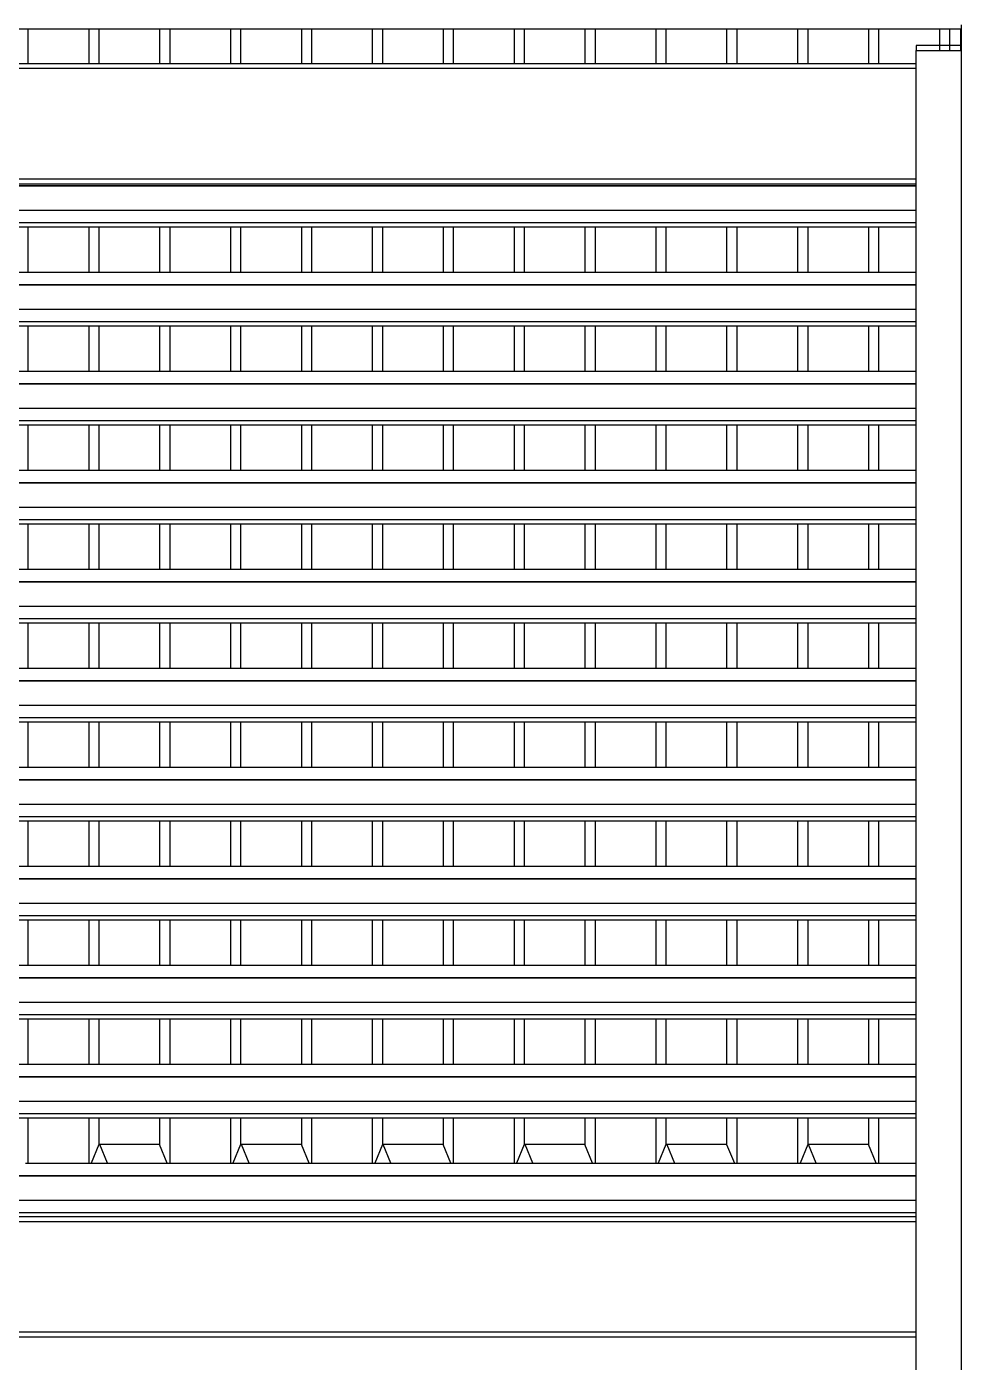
# Model space of a CAD drawing. Extents: x -60 to 60, y -13 to 16.
# Drawn here: x -14.415 to -12.554, y 9.291 to 11.952 of the extents above; entities that cross this region are included whole.
import ezdxf

# ---------------------------------------------------------------- set-up
doc = ezdxf.new("R2010")
doc.units = 0
doc.layers.get('0').update_dxf_attribs({"linetype": 'CONTINUOUS'})

msp = doc.modelspace()

# ---------------------------------------------------------------- linework, layer by layer
for p, q in [((-12.5536, 11.9562), (-12.5536, 11.948)), ((-14.433, 11.948), (-14.4129, 11.948)), ((-14.4129, 11.948), (-14.4129, 11.8784)), ((-14.4129, 11.948), (-14.2918, 11.948)), ((-14.2918, 11.948), (-14.2918, 11.8784)), ((-14.2918, 11.948), (-14.2717, 11.948)), ((-14.2717, 11.948), (-14.2717, 11.8784)), ((-14.2717, 11.948), (-14.1506, 11.948)), ((-14.1506, 11.948), (-14.1506, 11.8784)), ((-14.1506, 11.948), (-14.1304, 11.948)), ((-14.1304, 11.948), (-14.1304, 11.8784)), ((-14.1304, 11.948), (-14.0094, 11.948)), ((-14.0094, 11.948), (-14.0094, 11.8784)), ((-14.0094, 11.948), (-13.9892, 11.948)), ((-13.9892, 11.948), (-13.9892, 11.8784)), ((-13.9892, 11.948), (-13.8682, 11.948)), ((-13.8682, 11.948), (-13.8682, 11.8784)), ((-13.8682, 11.948), (-13.848, 11.948)), ((-13.848, 11.948), (-13.848, 11.8784)), ((-13.848, 11.948), (-13.727, 11.948)), ((-13.727, 11.948), (-13.727, 11.8784)), ((-13.727, 11.948), (-13.7068, 11.948)), ((-13.7068, 11.948), (-13.7068, 11.8784)), ((-13.7068, 11.948), (-13.5858, 11.948)), ((-13.5858, 11.948), (-13.5858, 11.8784)), ((-13.5858, 11.948), (-13.5656, 11.948)), ((-13.5656, 11.948), (-13.5656, 11.8784)), ((-13.5656, 11.948), (-13.4446, 11.948)), ((-13.4446, 11.948), (-13.4446, 11.8784)), ((-13.4446, 11.948), (-13.4244, 11.948)), ((-13.4244, 11.948), (-13.4244, 11.8784)), ((-13.4244, 11.948), (-13.3034, 11.948)), ((-13.3034, 11.948), (-13.3034, 11.8784)), ((-13.3034, 11.948), (-13.2832, 11.948)), ((-13.2832, 11.948), (-13.2832, 11.8784)), ((-13.2832, 11.948), (-13.1622, 11.948)), ((-13.1622, 11.948), (-13.1622, 11.8784)), ((-13.1622, 11.948), (-13.142, 11.948)), ((-13.142, 11.948), (-13.142, 11.8784)), ((-13.142, 11.948), (-13.021, 11.948)), ((-13.021, 11.948), (-13.021, 11.8784)), ((-13.021, 11.948), (-13.0008, 11.948)), ((-13.0008, 11.948), (-13.0008, 11.8784)), ((-13.0008, 11.948), (-12.8798, 11.948)), ((-12.8798, 11.948), (-12.8798, 11.8784)), ((-12.8798, 11.948), (-12.8596, 11.948)), ((-12.8596, 11.948), (-12.8596, 11.8784)), ((-12.8596, 11.948), (-12.7386, 11.948)), ((-12.7386, 11.948), (-12.7386, 11.8784)), ((-12.7386, 11.948), (-12.7184, 11.948)), ((-12.7184, 11.948), (-12.7184, 11.8784)), ((-12.7184, 11.948), (-12.5973, 11.948)), ((-12.5973, 11.948), (-12.5973, 11.9149)), ((-12.5973, 11.948), (-12.5772, 11.948)), ((-12.5772, 11.948), (-12.5772, 11.9149)), ((-12.5772, 11.948), (-12.5552, 11.948)), ((-12.5552, 11.948), (-12.5552, 11.9149)), ((-12.5552, 11.948), (-12.5536, 11.948)), ((-12.5536, 11.948), (-12.5536, 11.9149)), ((-12.5973, 11.9149), (-12.6436, 11.9149)), ((-12.6436, 11.9149), (-12.6436, 11.905)), ((-12.6436, 11.905), (-12.5973, 11.905)), ((-12.6436, 11.8784), (-12.6436, 11.905)), ((-12.5973, 11.9149), (-12.5973, 11.905)), ((-12.5772, 11.9149), (-12.5973, 11.9149)), ((-12.5973, 11.905), (-12.5772, 11.905)), ((-12.5772, 11.9149), (-12.5772, 11.905)), ((-12.5552, 11.9149), (-12.5772, 11.9149)), ((-12.5772, 11.905), (-12.5552, 11.905)), ((-12.5552, 11.9149), (-12.5552, 11.905)), ((-12.5536, 11.9149), (-12.5552, 11.9149)), ((-12.5552, 11.905), (-12.5536, 11.905)), ((-12.5536, 11.9149), (-12.5536, 11.905)), ((-12.5536, 11.905), (-12.5536, 7.0164)), ((-14.4129, 11.8784), (-14.433, 11.8784)), ((-14.2918, 11.8784), (-14.4129, 11.8784)), ((-14.2717, 11.8784), (-14.2918, 11.8784)), ((-14.1506, 11.8784), (-14.2717, 11.8784)), ((-14.1304, 11.8784), (-14.1506, 11.8784)), ((-14.0094, 11.8784), (-14.1304, 11.8784)), ((-13.9892, 11.8784), (-14.0094, 11.8784)), ((-13.8682, 11.8784), (-13.9892, 11.8784)), ((-13.848, 11.8784), (-13.8682, 11.8784)), ((-13.727, 11.8784), (-13.848, 11.8784)), ((-13.7068, 11.8784), (-13.727, 11.8784)), ((-13.5858, 11.8784), (-13.7068, 11.8784)), ((-13.5656, 11.8784), (-13.5858, 11.8784)), ((-13.4446, 11.8784), (-13.5656, 11.8784)), ((-13.4244, 11.8784), (-13.4446, 11.8784)), ((-13.3034, 11.8784), (-13.4244, 11.8784)), ((-13.2832, 11.8784), (-13.3034, 11.8784)), ((-13.1622, 11.8784), (-13.2832, 11.8784)), ((-13.142, 11.8784), (-13.1622, 11.8784)), ((-13.021, 11.8784), (-13.142, 11.8784)), ((-13.0008, 11.8784), (-13.021, 11.8784)), ((-12.8798, 11.8784), (-13.0008, 11.8784)), ((-12.8596, 11.8784), (-12.8798, 11.8784)), ((-12.7386, 11.8784), (-12.8596, 11.8784)), ((-12.7184, 11.8784), (-12.7386, 11.8784)), ((-12.6436, 11.8784), (-12.7184, 11.8784)), ((-12.6436, 11.8686), (-12.6436, 11.8784)), ((-12.6436, 11.8686), (-16.1836, 11.8686)), ((-12.6436, 11.6482), (-12.6436, 11.8686)), ((-12.6436, 11.6482), (-16.1836, 11.6482)), ((-12.6436, 11.6384), (-16.1836, 11.6384)), ((-16.1836, 11.6357), (-12.6436, 11.6357)), ((-16.1836, 11.6348), (-12.6436, 11.6348)), ((-12.6436, 11.6384), (-12.6436, 11.6482)), ((-12.6436, 11.6357), (-12.6436, 11.6384)), ((-12.6436, 11.6348), (-12.6436, 11.6357)), ((-12.6436, 11.5863), (-12.6436, 11.6348)), ((-16.1836, 11.5863), (-12.6436, 11.5863)), ((-12.6436, 11.5617), (-12.6436, 11.5863)), ((-16.1836, 11.5617), (-12.6436, 11.5617)), ((-14.433, 11.5535), (-14.4129, 11.5535)), ((-14.4129, 11.5535), (-14.4129, 11.463)), ((-14.4129, 11.5535), (-14.2918, 11.5535)), ((-14.2918, 11.5535), (-14.2918, 11.463)), ((-14.2918, 11.5535), (-14.2717, 11.5535)), ((-14.2717, 11.5535), (-14.2717, 11.463)), ((-14.2717, 11.5535), (-14.1506, 11.5535)), ((-14.1506, 11.5535), (-14.1506, 11.463)), ((-14.1506, 11.5535), (-14.1304, 11.5535)), ((-14.1304, 11.5535), (-14.1304, 11.463)), ((-14.1304, 11.5535), (-14.0094, 11.5535)), ((-14.0094, 11.5535), (-14.0094, 11.463)), ((-14.0094, 11.5535), (-13.9892, 11.5535)), ((-13.9892, 11.5535), (-13.9892, 11.463)), ((-13.9892, 11.5535), (-13.8682, 11.5535)), ((-13.8682, 11.5535), (-13.8682, 11.463)), ((-13.8682, 11.5535), (-13.848, 11.5535)), ((-13.848, 11.5535), (-13.848, 11.463)), ((-13.848, 11.5535), (-13.727, 11.5535)), ((-13.727, 11.5535), (-13.727, 11.463)), ((-13.727, 11.5535), (-13.7068, 11.5535)), ((-13.7068, 11.5535), (-13.7068, 11.463)), ((-13.7068, 11.5535), (-13.5858, 11.5535)), ((-13.5858, 11.5535), (-13.5858, 11.463)), ((-13.5858, 11.5535), (-13.5656, 11.5535)), ((-13.5656, 11.5535), (-13.5656, 11.463)), ((-13.5656, 11.5535), (-13.4446, 11.5535)), ((-13.4446, 11.5535), (-13.4446, 11.463)), ((-13.4446, 11.5535), (-13.4244, 11.5535)), ((-13.4244, 11.5535), (-13.4244, 11.463)), ((-13.4244, 11.5535), (-13.3034, 11.5535)), ((-13.3034, 11.5535), (-13.3034, 11.463)), ((-13.3034, 11.5535), (-13.2832, 11.5535)), ((-13.2832, 11.5535), (-13.2832, 11.463)), ((-13.2832, 11.5535), (-13.1622, 11.5535)), ((-13.1622, 11.5535), (-13.1622, 11.463)), ((-13.1622, 11.5535), (-13.142, 11.5535)), ((-13.142, 11.5535), (-13.142, 11.463)), ((-13.142, 11.5535), (-13.021, 11.5535)), ((-13.021, 11.5535), (-13.021, 11.463)), ((-13.021, 11.5535), (-13.0008, 11.5535)), ((-13.0008, 11.5535), (-13.0008, 11.463)), ((-13.0008, 11.5535), (-12.8798, 11.5535)), ((-12.8798, 11.5535), (-12.8798, 11.463)), ((-12.8798, 11.5535), (-12.8596, 11.5535)), ((-12.8596, 11.5535), (-12.8596, 11.463)), ((-12.8596, 11.5535), (-12.7386, 11.5535)), ((-12.7386, 11.5535), (-12.7386, 11.463)), ((-12.7386, 11.5535), (-12.7184, 11.5535)), ((-12.7184, 11.5535), (-12.7184, 11.463)), ((-12.7184, 11.5535), (-12.6436, 11.5535)), ((-12.6436, 11.5535), (-12.6436, 11.5617)), ((-12.6436, 11.463), (-12.6436, 11.5535)), ((-14.433, 11.463), (-14.4129, 11.463)), ((-14.4129, 11.463), (-14.2918, 11.463)), ((-14.2918, 11.463), (-14.2717, 11.463)), ((-14.2717, 11.463), (-14.1506, 11.463)), ((-14.1506, 11.463), (-14.1304, 11.463)), ((-14.1304, 11.463), (-14.0094, 11.463)), ((-14.0094, 11.463), (-13.9892, 11.463)), ((-13.9892, 11.463), (-13.8682, 11.463)), ((-13.8682, 11.463), (-13.848, 11.463)), ((-13.848, 11.463), (-13.727, 11.463)), ((-13.727, 11.463), (-13.7068, 11.463)), ((-13.7068, 11.463), (-13.5858, 11.463)), ((-13.5858, 11.463), (-13.5656, 11.463)), ((-13.5656, 11.463), (-13.4446, 11.463)), ((-13.4446, 11.463), (-13.4244, 11.463)), ((-13.4244, 11.463), (-13.3034, 11.463)), ((-13.3034, 11.463), (-13.2832, 11.463)), ((-13.2832, 11.463), (-13.1622, 11.463)), ((-13.1622, 11.463), (-13.142, 11.463)), ((-13.142, 11.463), (-13.021, 11.463)), ((-13.021, 11.463), (-13.0008, 11.463)), ((-13.0008, 11.463), (-12.8798, 11.463)), ((-12.8798, 11.463), (-12.8596, 11.463)), ((-12.8596, 11.463), (-12.7386, 11.463)), ((-12.7386, 11.463), (-12.7184, 11.463)), ((-12.7184, 11.463), (-12.6436, 11.463)), ((-12.6436, 11.4384), (-12.6436, 11.463)), ((-16.1836, 11.4384), (-12.6436, 11.4384)), ((-16.1836, 11.4376), (-12.6436, 11.4376)), ((-12.6436, 11.4376), (-12.6436, 11.4384)), ((-12.6436, 11.3891), (-12.6436, 11.4376)), ((-16.1836, 11.3891), (-12.6436, 11.3891)), ((-12.6436, 11.3644), (-12.6436, 11.3891)), ((-16.1836, 11.3644), (-12.6436, 11.3644)), ((-14.433, 11.3562), (-14.4129, 11.3562)), ((-14.4129, 11.3562), (-14.4129, 11.2658)), ((-14.4129, 11.3562), (-14.2918, 11.3562)), ((-14.2918, 11.3562), (-14.2918, 11.2658)), ((-14.2918, 11.3562), (-14.2717, 11.3562)), ((-14.2717, 11.3562), (-14.2717, 11.2658)), ((-14.2717, 11.3562), (-14.1506, 11.3562)), ((-14.1506, 11.3562), (-14.1506, 11.2658)), ((-14.1506, 11.3562), (-14.1304, 11.3562)), ((-14.1304, 11.3562), (-14.1304, 11.2658)), ((-14.1304, 11.3562), (-14.0094, 11.3562)), ((-14.0094, 11.3562), (-14.0094, 11.2658)), ((-14.0094, 11.3562), (-13.9892, 11.3562)), ((-13.9892, 11.3562), (-13.9892, 11.2658)), ((-13.9892, 11.3562), (-13.8682, 11.3562)), ((-13.8682, 11.3562), (-13.8682, 11.2658)), ((-13.8682, 11.3562), (-13.848, 11.3562)), ((-13.848, 11.3562), (-13.848, 11.2658)), ((-13.848, 11.3562), (-13.727, 11.3562)), ((-13.727, 11.3562), (-13.727, 11.2658)), ((-13.727, 11.3562), (-13.7068, 11.3562)), ((-13.7068, 11.3562), (-13.7068, 11.2658)), ((-13.7068, 11.3562), (-13.5858, 11.3562)), ((-13.5858, 11.3562), (-13.5858, 11.2658)), ((-13.5858, 11.3562), (-13.5656, 11.3562)), ((-13.5656, 11.3562), (-13.5656, 11.2658)), ((-13.5656, 11.3562), (-13.4446, 11.3562)), ((-13.4446, 11.3562), (-13.4446, 11.2658)), ((-13.4446, 11.3562), (-13.4244, 11.3562)), ((-13.4244, 11.3562), (-13.4244, 11.2658)), ((-13.4244, 11.3562), (-13.3034, 11.3562)), ((-13.3034, 11.3562), (-13.3034, 11.2658)), ((-13.3034, 11.3562), (-13.2832, 11.3562)), ((-13.2832, 11.3562), (-13.2832, 11.2658)), ((-13.2832, 11.3562), (-13.1622, 11.3562)), ((-13.1622, 11.3562), (-13.1622, 11.2658)), ((-13.1622, 11.3562), (-13.142, 11.3562)), ((-13.142, 11.3562), (-13.142, 11.2658)), ((-13.142, 11.3562), (-13.021, 11.3562)), ((-13.021, 11.3562), (-13.021, 11.2658)), ((-13.021, 11.3562), (-13.0008, 11.3562)), ((-13.0008, 11.3562), (-13.0008, 11.2658)), ((-13.0008, 11.3562), (-12.8798, 11.3562)), ((-12.8798, 11.3562), (-12.8798, 11.2658)), ((-12.8798, 11.3562), (-12.8596, 11.3562)), ((-12.8596, 11.3562), (-12.8596, 11.2658)), ((-12.8596, 11.3562), (-12.7386, 11.3562)), ((-12.7386, 11.3562), (-12.7386, 11.2658)), ((-12.7386, 11.3562), (-12.7184, 11.3562)), ((-12.7184, 11.3562), (-12.7184, 11.2658)), ((-12.7184, 11.3562), (-12.6436, 11.3562)), ((-12.6436, 11.3562), (-12.6436, 11.3644)), ((-12.6436, 11.2658), (-12.6436, 11.3562)), ((-14.433, 11.2658), (-14.4129, 11.2658)), ((-14.4129, 11.2658), (-14.2918, 11.2658)), ((-14.2918, 11.2658), (-14.2717, 11.2658)), ((-14.2717, 11.2658), (-14.1506, 11.2658)), ((-14.1506, 11.2658), (-14.1304, 11.2658)), ((-14.1304, 11.2658), (-14.0094, 11.2658)), ((-14.0094, 11.2658), (-13.9892, 11.2658)), ((-13.9892, 11.2658), (-13.8682, 11.2658)), ((-13.8682, 11.2658), (-13.848, 11.2658)), ((-13.848, 11.2658), (-13.727, 11.2658)), ((-13.727, 11.2658), (-13.7068, 11.2658)), ((-13.7068, 11.2658), (-13.5858, 11.2658)), ((-13.5858, 11.2658), (-13.5656, 11.2658)), ((-13.5656, 11.2658), (-13.4446, 11.2658)), ((-13.4446, 11.2658), (-13.4244, 11.2658)), ((-13.4244, 11.2658), (-13.3034, 11.2658)), ((-13.3034, 11.2658), (-13.2832, 11.2658)), ((-13.2832, 11.2658), (-13.1622, 11.2658)), ((-13.1622, 11.2658), (-13.142, 11.2658)), ((-13.142, 11.2658), (-13.021, 11.2658)), ((-13.021, 11.2658), (-13.0008, 11.2658)), ((-13.0008, 11.2658), (-12.8798, 11.2658)), ((-12.8798, 11.2658), (-12.8596, 11.2658)), ((-12.8596, 11.2658), (-12.7386, 11.2658)), ((-12.7386, 11.2658), (-12.7184, 11.2658)), ((-12.7184, 11.2658), (-12.6436, 11.2658)), ((-12.6436, 11.2411), (-12.6436, 11.2658)), ((-16.1836, 11.2411), (-12.6436, 11.2411)), ((-16.1836, 11.2403), (-12.6436, 11.2403)), ((-12.6436, 11.2403), (-12.6436, 11.2411)), ((-12.6436, 11.1918), (-12.6436, 11.2403)), ((-16.1836, 11.1918), (-12.6436, 11.1918)), ((-12.6436, 11.1671), (-12.6436, 11.1918)), ((-16.1836, 11.1671), (-12.6436, 11.1671)), ((-14.433, 11.1589), (-14.4129, 11.1589)), ((-14.4129, 11.1589), (-14.4129, 11.0685)), ((-14.4129, 11.1589), (-14.2918, 11.1589)), ((-14.2918, 11.1589), (-14.2918, 11.0685)), ((-14.2918, 11.1589), (-14.2717, 11.1589)), ((-14.2717, 11.1589), (-14.2717, 11.0685)), ((-14.2717, 11.1589), (-14.1506, 11.1589)), ((-14.1506, 11.1589), (-14.1506, 11.0685)), ((-14.1506, 11.1589), (-14.1304, 11.1589)), ((-14.1304, 11.1589), (-14.1304, 11.0685)), ((-14.1304, 11.1589), (-14.0094, 11.1589)), ((-14.0094, 11.1589), (-14.0094, 11.0685)), ((-14.0094, 11.1589), (-13.9892, 11.1589)), ((-13.9892, 11.1589), (-13.9892, 11.0685)), ((-13.9892, 11.1589), (-13.8682, 11.1589)), ((-13.8682, 11.1589), (-13.8682, 11.0685)), ((-13.8682, 11.1589), (-13.848, 11.1589)), ((-13.848, 11.1589), (-13.848, 11.0685)), ((-13.848, 11.1589), (-13.727, 11.1589)), ((-13.727, 11.1589), (-13.727, 11.0685)), ((-13.727, 11.1589), (-13.7068, 11.1589)), ((-13.7068, 11.1589), (-13.7068, 11.0685)), ((-13.7068, 11.1589), (-13.5858, 11.1589)), ((-13.5858, 11.1589), (-13.5858, 11.0685)), ((-13.5858, 11.1589), (-13.5656, 11.1589)), ((-13.5656, 11.1589), (-13.5656, 11.0685)), ((-13.5656, 11.1589), (-13.4446, 11.1589)), ((-13.4446, 11.1589), (-13.4446, 11.0685)), ((-13.4446, 11.1589), (-13.4244, 11.1589)), ((-13.4244, 11.1589), (-13.4244, 11.0685)), ((-13.4244, 11.1589), (-13.3034, 11.1589)), ((-13.3034, 11.1589), (-13.3034, 11.0685)), ((-13.3034, 11.1589), (-13.2832, 11.1589)), ((-13.2832, 11.1589), (-13.2832, 11.0685)), ((-13.2832, 11.1589), (-13.1622, 11.1589)), ((-13.1622, 11.1589), (-13.1622, 11.0685)), ((-13.1622, 11.1589), (-13.142, 11.1589)), ((-13.142, 11.1589), (-13.142, 11.0685)), ((-13.142, 11.1589), (-13.021, 11.1589)), ((-13.021, 11.1589), (-13.021, 11.0685)), ((-13.021, 11.1589), (-13.0008, 11.1589)), ((-13.0008, 11.1589), (-13.0008, 11.0685)), ((-13.0008, 11.1589), (-12.8798, 11.1589)), ((-12.8798, 11.1589), (-12.8798, 11.0685)), ((-12.8798, 11.1589), (-12.8596, 11.1589)), ((-12.8596, 11.1589), (-12.8596, 11.0685)), ((-12.8596, 11.1589), (-12.7386, 11.1589)), ((-12.7386, 11.1589), (-12.7386, 11.0685)), ((-12.7386, 11.1589), (-12.7184, 11.1589)), ((-12.7184, 11.1589), (-12.7184, 11.0685)), ((-12.7184, 11.1589), (-12.6436, 11.1589)), ((-12.6436, 11.1589), (-12.6436, 11.1671)), ((-12.6436, 11.0685), (-12.6436, 11.1589)), ((-14.433, 11.0685), (-14.4129, 11.0685)), ((-14.4129, 11.0685), (-14.2918, 11.0685)), ((-14.2918, 11.0685), (-14.2717, 11.0685)), ((-14.2717, 11.0685), (-14.1506, 11.0685)), ((-14.1506, 11.0685), (-14.1304, 11.0685)), ((-14.1304, 11.0685), (-14.0094, 11.0685)), ((-14.0094, 11.0685), (-13.9892, 11.0685)), ((-13.9892, 11.0685), (-13.8682, 11.0685)), ((-13.8682, 11.0685), (-13.848, 11.0685)), ((-13.848, 11.0685), (-13.727, 11.0685)), ((-13.727, 11.0685), (-13.7068, 11.0685)), ((-13.7068, 11.0685), (-13.5858, 11.0685)), ((-13.5858, 11.0685), (-13.5656, 11.0685)), ((-13.5656, 11.0685), (-13.4446, 11.0685)), ((-13.4446, 11.0685), (-13.4244, 11.0685)), ((-13.4244, 11.0685), (-13.3034, 11.0685)), ((-13.3034, 11.0685), (-13.2832, 11.0685)), ((-13.2832, 11.0685), (-13.1622, 11.0685)), ((-13.1622, 11.0685), (-13.142, 11.0685)), ((-13.142, 11.0685), (-13.021, 11.0685)), ((-13.021, 11.0685), (-13.0008, 11.0685)), ((-13.0008, 11.0685), (-12.8798, 11.0685)), ((-12.8798, 11.0685), (-12.8596, 11.0685)), ((-12.8596, 11.0685), (-12.7386, 11.0685)), ((-12.7386, 11.0685), (-12.7184, 11.0685)), ((-12.7184, 11.0685), (-12.6436, 11.0685)), ((-12.6436, 11.0438), (-12.6436, 11.0685)), ((-16.1836, 11.0438), (-12.6436, 11.0438)), ((-16.1836, 11.043), (-12.6436, 11.043)), ((-12.6436, 11.043), (-12.6436, 11.0438)), ((-12.6436, 10.9945), (-12.6436, 11.043)), ((-16.1836, 10.9945), (-12.6436, 10.9945)), ((-12.6436, 10.9699), (-12.6436, 10.9945)), ((-16.1836, 10.9699), (-12.6436, 10.9699)), ((-12.6436, 10.9616), (-12.6436, 10.9699)), ((-14.433, 10.9616), (-14.4129, 10.9616)), ((-14.4129, 10.9616), (-14.4129, 10.8712)), ((-14.4129, 10.9616), (-14.2918, 10.9616)), ((-14.2918, 10.9616), (-14.2918, 10.8712)), ((-14.2918, 10.9616), (-14.2717, 10.9616)), ((-14.2717, 10.9616), (-14.2717, 10.8712)), ((-14.2717, 10.9616), (-14.1506, 10.9616)), ((-14.1506, 10.9616), (-14.1506, 10.8712)), ((-14.1506, 10.9616), (-14.1304, 10.9616)), ((-14.1304, 10.9616), (-14.1304, 10.8712)), ((-14.1304, 10.9616), (-14.0094, 10.9616)), ((-14.0094, 10.9616), (-14.0094, 10.8712)), ((-14.0094, 10.9616), (-13.9892, 10.9616)), ((-13.9892, 10.9616), (-13.9892, 10.8712)), ((-13.9892, 10.9616), (-13.8682, 10.9616)), ((-13.8682, 10.9616), (-13.8682, 10.8712)), ((-13.8682, 10.9616), (-13.848, 10.9616)), ((-13.848, 10.9616), (-13.848, 10.8712)), ((-13.848, 10.9616), (-13.727, 10.9616)), ((-13.727, 10.9616), (-13.727, 10.8712)), ((-13.727, 10.9616), (-13.7068, 10.9616)), ((-13.7068, 10.9616), (-13.7068, 10.8712)), ((-13.7068, 10.9616), (-13.5858, 10.9616)), ((-13.5858, 10.9616), (-13.5858, 10.8712)), ((-13.5858, 10.9616), (-13.5656, 10.9616)), ((-13.5656, 10.9616), (-13.5656, 10.8712)), ((-13.5656, 10.9616), (-13.4446, 10.9616)), ((-13.4446, 10.9616), (-13.4446, 10.8712)), ((-13.4446, 10.9616), (-13.4244, 10.9616)), ((-13.4244, 10.9616), (-13.4244, 10.8712)), ((-13.4244, 10.9616), (-13.3034, 10.9616)), ((-13.3034, 10.9616), (-13.3034, 10.8712)), ((-13.3034, 10.9616), (-13.2832, 10.9616)), ((-13.2832, 10.9616), (-13.2832, 10.8712)), ((-13.2832, 10.9616), (-13.1622, 10.9616)), ((-13.1622, 10.9616), (-13.1622, 10.8712)), ((-13.1622, 10.9616), (-13.142, 10.9616)), ((-13.142, 10.9616), (-13.142, 10.8712)), ((-13.142, 10.9616), (-13.021, 10.9616)), ((-13.021, 10.9616), (-13.021, 10.8712)), ((-13.021, 10.9616), (-13.0008, 10.9616)), ((-13.0008, 10.9616), (-13.0008, 10.8712)), ((-13.0008, 10.9616), (-12.8798, 10.9616)), ((-12.8798, 10.9616), (-12.8798, 10.8712)), ((-12.8798, 10.9616), (-12.8596, 10.9616)), ((-12.8596, 10.9616), (-12.8596, 10.8712)), ((-12.8596, 10.9616), (-12.7386, 10.9616)), ((-12.7386, 10.9616), (-12.7386, 10.8712)), ((-12.7386, 10.9616), (-12.7184, 10.9616)), ((-12.7184, 10.9616), (-12.7184, 10.8712)), ((-12.7184, 10.9616), (-12.6436, 10.9616)), ((-12.6436, 10.8712), (-12.6436, 10.9616)), ((-14.433, 10.8712), (-14.4129, 10.8712)), ((-14.4129, 10.8712), (-14.2918, 10.8712)), ((-14.2918, 10.8712), (-14.2717, 10.8712)), ((-14.2717, 10.8712), (-14.1506, 10.8712)), ((-14.1506, 10.8712), (-14.1304, 10.8712)), ((-14.1304, 10.8712), (-14.0094, 10.8712)), ((-14.0094, 10.8712), (-13.9892, 10.8712)), ((-13.9892, 10.8712), (-13.8682, 10.8712)), ((-13.8682, 10.8712), (-13.848, 10.8712)), ((-13.848, 10.8712), (-13.727, 10.8712)), ((-13.727, 10.8712), (-13.7068, 10.8712)), ((-13.7068, 10.8712), (-13.5858, 10.8712)), ((-13.5858, 10.8712), (-13.5656, 10.8712)), ((-13.5656, 10.8712), (-13.4446, 10.8712)), ((-13.4446, 10.8712), (-13.4244, 10.8712)), ((-13.4244, 10.8712), (-13.3034, 10.8712)), ((-13.3034, 10.8712), (-13.2832, 10.8712)), ((-13.2832, 10.8712), (-13.1622, 10.8712)), ((-13.1622, 10.8712), (-13.142, 10.8712)), ((-13.142, 10.8712), (-13.021, 10.8712)), ((-13.021, 10.8712), (-13.0008, 10.8712)), ((-13.0008, 10.8712), (-12.8798, 10.8712)), ((-12.8798, 10.8712), (-12.8596, 10.8712)), ((-12.8596, 10.8712), (-12.7386, 10.8712)), ((-12.7386, 10.8712), (-12.7184, 10.8712)), ((-12.7184, 10.8712), (-12.6436, 10.8712)), ((-12.6436, 10.8466), (-12.6436, 10.8712)), ((-16.1836, 10.8466), (-12.6436, 10.8466)), ((-16.1836, 10.8457), (-12.6436, 10.8457)), ((-12.6436, 10.8457), (-12.6436, 10.8466)), ((-12.6436, 10.7972), (-12.6436, 10.8457)), ((-16.1836, 10.7972), (-12.6436, 10.7972)), ((-12.6436, 10.7726), (-12.6436, 10.7972)), ((-16.1836, 10.7726), (-12.6436, 10.7726)), ((-14.433, 10.7644), (-14.4129, 10.7644)), ((-14.4129, 10.7644), (-14.4129, 10.6739)), ((-14.4129, 10.7644), (-14.2918, 10.7644)), ((-14.2918, 10.7644), (-14.2918, 10.6739)), ((-14.2918, 10.7644), (-14.2717, 10.7644)), ((-14.2717, 10.7644), (-14.2717, 10.6739)), ((-14.2717, 10.7644), (-14.1506, 10.7644)), ((-14.1506, 10.7644), (-14.1506, 10.6739)), ((-14.1506, 10.7644), (-14.1304, 10.7644)), ((-14.1304, 10.7644), (-14.1304, 10.6739)), ((-14.1304, 10.7644), (-14.0094, 10.7644)), ((-14.0094, 10.7644), (-14.0094, 10.6739)), ((-14.0094, 10.7644), (-13.9892, 10.7644)), ((-13.9892, 10.7644), (-13.9892, 10.6739)), ((-13.9892, 10.7644), (-13.8682, 10.7644)), ((-13.8682, 10.7644), (-13.8682, 10.6739)), ((-13.8682, 10.7644), (-13.848, 10.7644)), ((-13.848, 10.7644), (-13.848, 10.6739)), ((-13.848, 10.7644), (-13.727, 10.7644)), ((-13.727, 10.7644), (-13.727, 10.6739)), ((-13.727, 10.7644), (-13.7068, 10.7644)), ((-13.7068, 10.7644), (-13.7068, 10.6739)), ((-13.7068, 10.7644), (-13.5858, 10.7644)), ((-13.5858, 10.7644), (-13.5858, 10.6739)), ((-13.5858, 10.7644), (-13.5656, 10.7644)), ((-13.5656, 10.7644), (-13.5656, 10.6739)), ((-13.5656, 10.7644), (-13.4446, 10.7644)), ((-13.4446, 10.7644), (-13.4446, 10.6739)), ((-13.4446, 10.7644), (-13.4244, 10.7644)), ((-13.4244, 10.7644), (-13.4244, 10.6739)), ((-13.4244, 10.7644), (-13.3034, 10.7644)), ((-13.3034, 10.7644), (-13.3034, 10.6739)), ((-13.3034, 10.7644), (-13.2832, 10.7644)), ((-13.2832, 10.7644), (-13.2832, 10.6739)), ((-13.2832, 10.7644), (-13.1622, 10.7644)), ((-13.1622, 10.7644), (-13.1622, 10.6739)), ((-13.1622, 10.7644), (-13.142, 10.7644)), ((-13.142, 10.7644), (-13.142, 10.6739)), ((-13.142, 10.7644), (-13.021, 10.7644)), ((-13.021, 10.7644), (-13.021, 10.6739)), ((-13.021, 10.7644), (-13.0008, 10.7644)), ((-13.0008, 10.7644), (-13.0008, 10.6739)), ((-13.0008, 10.7644), (-12.8798, 10.7644)), ((-12.8798, 10.7644), (-12.8798, 10.6739)), ((-12.8798, 10.7644), (-12.8596, 10.7644)), ((-12.8596, 10.7644), (-12.8596, 10.6739)), ((-12.8596, 10.7644), (-12.7386, 10.7644)), ((-12.7386, 10.7644), (-12.7386, 10.6739)), ((-12.7386, 10.7644), (-12.7184, 10.7644)), ((-12.7184, 10.7644), (-12.7184, 10.6739)), ((-12.7184, 10.7644), (-12.6436, 10.7644)), ((-12.6436, 10.7644), (-12.6436, 10.7726)), ((-12.6436, 10.6739), (-12.6436, 10.7644)), ((-14.433, 10.6739), (-14.4129, 10.6739)), ((-14.4129, 10.6739), (-14.2918, 10.6739)), ((-14.2918, 10.6739), (-14.2717, 10.6739)), ((-14.2717, 10.6739), (-14.1506, 10.6739)), ((-14.1506, 10.6739), (-14.1304, 10.6739)), ((-14.1304, 10.6739), (-14.0094, 10.6739)), ((-14.0094, 10.6739), (-13.9892, 10.6739)), ((-13.9892, 10.6739), (-13.8682, 10.6739)), ((-13.8682, 10.6739), (-13.848, 10.6739)), ((-13.848, 10.6739), (-13.727, 10.6739)), ((-13.727, 10.6739), (-13.7068, 10.6739)), ((-13.7068, 10.6739), (-13.5858, 10.6739)), ((-13.5858, 10.6739), (-13.5656, 10.6739)), ((-13.5656, 10.6739), (-13.4446, 10.6739)), ((-13.4446, 10.6739), (-13.4244, 10.6739)), ((-13.4244, 10.6739), (-13.3034, 10.6739)), ((-13.3034, 10.6739), (-13.2832, 10.6739)), ((-13.2832, 10.6739), (-13.1622, 10.6739)), ((-13.1622, 10.6739), (-13.142, 10.6739)), ((-13.142, 10.6739), (-13.021, 10.6739)), ((-13.021, 10.6739), (-13.0008, 10.6739)), ((-13.0008, 10.6739), (-12.8798, 10.6739)), ((-12.8798, 10.6739), (-12.8596, 10.6739)), ((-12.8596, 10.6739), (-12.7386, 10.6739)), ((-12.7386, 10.6739), (-12.7184, 10.6739)), ((-12.7184, 10.6739), (-12.6436, 10.6739)), ((-12.6436, 10.6493), (-12.6436, 10.6739)), ((-16.1836, 10.6493), (-12.6436, 10.6493)), ((-16.1836, 10.6485), (-12.6436, 10.6485)), ((-12.6436, 10.6485), (-12.6436, 10.6493)), ((-12.6436, 10.6), (-12.6436, 10.6485)), ((-16.1836, 10.6), (-12.6436, 10.6)), ((-12.6436, 10.5753), (-12.6436, 10.6)), ((-16.1836, 10.5753), (-12.6436, 10.5753)), ((-14.433, 10.5671), (-14.4129, 10.5671)), ((-14.4129, 10.5671), (-14.4129, 10.4767)), ((-14.4129, 10.5671), (-14.2918, 10.5671)), ((-14.2918, 10.5671), (-14.2918, 10.4767)), ((-14.2918, 10.5671), (-14.2717, 10.5671)), ((-14.2717, 10.5671), (-14.2717, 10.4767)), ((-14.2717, 10.5671), (-14.1506, 10.5671)), ((-14.1506, 10.5671), (-14.1506, 10.4767)), ((-14.1506, 10.5671), (-14.1304, 10.5671)), ((-14.1304, 10.5671), (-14.1304, 10.4767)), ((-14.1304, 10.5671), (-14.0094, 10.5671)), ((-14.0094, 10.5671), (-14.0094, 10.4767)), ((-14.0094, 10.5671), (-13.9892, 10.5671)), ((-13.9892, 10.5671), (-13.9892, 10.4767)), ((-13.9892, 10.5671), (-13.8682, 10.5671)), ((-13.8682, 10.5671), (-13.8682, 10.4767)), ((-13.8682, 10.5671), (-13.848, 10.5671)), ((-13.848, 10.5671), (-13.848, 10.4767)), ((-13.848, 10.5671), (-13.727, 10.5671)), ((-13.727, 10.5671), (-13.727, 10.4767)), ((-13.727, 10.5671), (-13.7068, 10.5671)), ((-13.7068, 10.5671), (-13.7068, 10.4767)), ((-13.7068, 10.5671), (-13.5858, 10.5671)), ((-13.5858, 10.5671), (-13.5858, 10.4767)), ((-13.5858, 10.5671), (-13.5656, 10.5671)), ((-13.5656, 10.5671), (-13.5656, 10.4767)), ((-13.5656, 10.5671), (-13.4446, 10.5671)), ((-13.4446, 10.5671), (-13.4446, 10.4767)), ((-13.4446, 10.5671), (-13.4244, 10.5671)), ((-13.4244, 10.5671), (-13.4244, 10.4767)), ((-13.4244, 10.5671), (-13.3034, 10.5671)), ((-13.3034, 10.5671), (-13.3034, 10.4767)), ((-13.3034, 10.5671), (-13.2832, 10.5671)), ((-13.2832, 10.5671), (-13.2832, 10.4767)), ((-13.2832, 10.5671), (-13.1622, 10.5671)), ((-13.1622, 10.5671), (-13.1622, 10.4767)), ((-13.1622, 10.5671), (-13.142, 10.5671)), ((-13.142, 10.5671), (-13.142, 10.4767)), ((-13.142, 10.5671), (-13.021, 10.5671)), ((-13.021, 10.5671), (-13.021, 10.4767)), ((-13.021, 10.5671), (-13.0008, 10.5671)), ((-13.0008, 10.5671), (-13.0008, 10.4767)), ((-13.0008, 10.5671), (-12.8798, 10.5671)), ((-12.8798, 10.5671), (-12.8798, 10.4767)), ((-12.8798, 10.5671), (-12.8596, 10.5671)), ((-12.8596, 10.5671), (-12.8596, 10.4767)), ((-12.8596, 10.5671), (-12.7386, 10.5671)), ((-12.7386, 10.5671), (-12.7386, 10.4767)), ((-12.7386, 10.5671), (-12.7184, 10.5671)), ((-12.7184, 10.5671), (-12.7184, 10.4767)), ((-12.7184, 10.5671), (-12.6436, 10.5671)), ((-12.6436, 10.5671), (-12.6436, 10.5753)), ((-12.6436, 10.4767), (-12.6436, 10.5671)), ((-14.433, 10.4767), (-14.4129, 10.4767)), ((-14.4129, 10.4767), (-14.2918, 10.4767)), ((-14.2918, 10.4767), (-14.2717, 10.4767)), ((-14.2717, 10.4767), (-14.1506, 10.4767)), ((-14.1506, 10.4767), (-14.1304, 10.4767)), ((-14.1304, 10.4767), (-14.0094, 10.4767)), ((-14.0094, 10.4767), (-13.9892, 10.4767)), ((-13.9892, 10.4767), (-13.8682, 10.4767)), ((-13.8682, 10.4767), (-13.848, 10.4767)), ((-13.848, 10.4767), (-13.727, 10.4767)), ((-13.727, 10.4767), (-13.7068, 10.4767)), ((-13.7068, 10.4767), (-13.5858, 10.4767)), ((-13.5858, 10.4767), (-13.5656, 10.4767)), ((-13.5656, 10.4767), (-13.4446, 10.4767)), ((-13.4446, 10.4767), (-13.4244, 10.4767)), ((-13.4244, 10.4767), (-13.3034, 10.4767)), ((-13.3034, 10.4767), (-13.2832, 10.4767)), ((-13.2832, 10.4767), (-13.1622, 10.4767)), ((-13.1622, 10.4767), (-13.142, 10.4767)), ((-13.142, 10.4767), (-13.021, 10.4767)), ((-13.021, 10.4767), (-13.0008, 10.4767)), ((-13.0008, 10.4767), (-12.8798, 10.4767)), ((-12.8798, 10.4767), (-12.8596, 10.4767)), ((-12.8596, 10.4767), (-12.7386, 10.4767)), ((-12.7386, 10.4767), (-12.7184, 10.4767)), ((-12.7184, 10.4767), (-12.6436, 10.4767)), ((-12.6436, 10.452), (-12.6436, 10.4767)), ((-16.1836, 10.452), (-12.6436, 10.452)), ((-16.1836, 10.4512), (-12.6436, 10.4512)), ((-12.6436, 10.4512), (-12.6436, 10.452)), ((-12.6436, 10.4027), (-12.6436, 10.4512)), ((-16.1836, 10.4027), (-12.6436, 10.4027)), ((-12.6436, 10.378), (-12.6436, 10.4027)), ((-16.1836, 10.378), (-12.6436, 10.378)), ((-14.433, 10.3698), (-14.4129, 10.3698)), ((-14.4129, 10.3698), (-14.4129, 10.2794)), ((-14.4129, 10.3698), (-14.2918, 10.3698)), ((-14.2918, 10.3698), (-14.2918, 10.2794)), ((-14.2918, 10.3698), (-14.2717, 10.3698)), ((-14.2717, 10.3698), (-14.2717, 10.2794)), ((-14.2717, 10.3698), (-14.1506, 10.3698)), ((-14.1506, 10.3698), (-14.1506, 10.2794)), ((-14.1506, 10.3698), (-14.1304, 10.3698)), ((-14.1304, 10.3698), (-14.1304, 10.2794)), ((-14.1304, 10.3698), (-14.0094, 10.3698)), ((-14.0094, 10.3698), (-14.0094, 10.2794)), ((-14.0094, 10.3698), (-13.9892, 10.3698)), ((-13.9892, 10.3698), (-13.9892, 10.2794)), ((-13.9892, 10.3698), (-13.8682, 10.3698)), ((-13.8682, 10.3698), (-13.8682, 10.2794)), ((-13.8682, 10.3698), (-13.848, 10.3698)), ((-13.848, 10.3698), (-13.848, 10.2794)), ((-13.848, 10.3698), (-13.727, 10.3698)), ((-13.727, 10.3698), (-13.727, 10.2794)), ((-13.727, 10.3698), (-13.7068, 10.3698)), ((-13.7068, 10.3698), (-13.7068, 10.2794)), ((-13.7068, 10.3698), (-13.5858, 10.3698)), ((-13.5858, 10.3698), (-13.5858, 10.2794)), ((-13.5858, 10.3698), (-13.5656, 10.3698)), ((-13.5656, 10.3698), (-13.5656, 10.2794)), ((-13.5656, 10.3698), (-13.4446, 10.3698)), ((-13.4446, 10.3698), (-13.4446, 10.2794)), ((-13.4446, 10.3698), (-13.4244, 10.3698)), ((-13.4244, 10.3698), (-13.4244, 10.2794)), ((-13.4244, 10.3698), (-13.3034, 10.3698)), ((-13.3034, 10.3698), (-13.3034, 10.2794)), ((-13.3034, 10.3698), (-13.2832, 10.3698)), ((-13.2832, 10.3698), (-13.2832, 10.2794)), ((-13.2832, 10.3698), (-13.1622, 10.3698)), ((-13.1622, 10.3698), (-13.1622, 10.2794)), ((-13.1622, 10.3698), (-13.142, 10.3698)), ((-13.142, 10.3698), (-13.142, 10.2794)), ((-13.142, 10.3698), (-13.021, 10.3698)), ((-13.021, 10.3698), (-13.021, 10.2794)), ((-13.021, 10.3698), (-13.0008, 10.3698)), ((-13.0008, 10.3698), (-13.0008, 10.2794)), ((-13.0008, 10.3698), (-12.8798, 10.3698)), ((-12.8798, 10.3698), (-12.8798, 10.2794)), ((-12.8798, 10.3698), (-12.8596, 10.3698)), ((-12.8596, 10.3698), (-12.8596, 10.2794)), ((-12.8596, 10.3698), (-12.7386, 10.3698)), ((-12.7386, 10.3698), (-12.7386, 10.2794)), ((-12.7386, 10.3698), (-12.7184, 10.3698)), ((-12.7184, 10.3698), (-12.7184, 10.2794)), ((-12.7184, 10.3698), (-12.6436, 10.3698)), ((-12.6436, 10.3698), (-12.6436, 10.378)), ((-12.6436, 10.2794), (-12.6436, 10.3698)), ((-14.433, 10.2794), (-14.4129, 10.2794)), ((-14.4129, 10.2794), (-14.2918, 10.2794)), ((-14.2918, 10.2794), (-14.2717, 10.2794)), ((-14.2717, 10.2794), (-14.1506, 10.2794)), ((-14.1506, 10.2794), (-14.1304, 10.2794)), ((-14.1304, 10.2794), (-14.0094, 10.2794)), ((-14.0094, 10.2794), (-13.9892, 10.2794)), ((-13.9892, 10.2794), (-13.8682, 10.2794)), ((-13.8682, 10.2794), (-13.848, 10.2794)), ((-13.848, 10.2794), (-13.727, 10.2794)), ((-13.727, 10.2794), (-13.7068, 10.2794)), ((-13.7068, 10.2794), (-13.5858, 10.2794)), ((-13.5858, 10.2794), (-13.5656, 10.2794)), ((-13.5656, 10.2794), (-13.4446, 10.2794)), ((-13.4446, 10.2794), (-13.4244, 10.2794)), ((-13.4244, 10.2794), (-13.3034, 10.2794)), ((-13.3034, 10.2794), (-13.2832, 10.2794)), ((-13.2832, 10.2794), (-13.1622, 10.2794)), ((-13.1622, 10.2794), (-13.142, 10.2794)), ((-13.142, 10.2794), (-13.021, 10.2794)), ((-13.021, 10.2794), (-13.0008, 10.2794)), ((-13.0008, 10.2794), (-12.8798, 10.2794)), ((-12.8798, 10.2794), (-12.8596, 10.2794)), ((-12.8596, 10.2794), (-12.7386, 10.2794)), ((-12.7386, 10.2794), (-12.7184, 10.2794)), ((-12.7184, 10.2794), (-12.6436, 10.2794)), ((-12.6436, 10.2547), (-12.6436, 10.2794)), ((-16.1836, 10.2547), (-12.6436, 10.2547)), ((-16.1836, 10.2539), (-12.6436, 10.2539)), ((-12.6436, 10.2539), (-12.6436, 10.2547)), ((-12.6436, 10.2054), (-12.6436, 10.2539)), ((-16.1836, 10.2054), (-12.6436, 10.2054)), ((-12.6436, 10.1807), (-12.6436, 10.2054)), ((-16.1836, 10.1807), (-12.6436, 10.1807)), ((-14.433, 10.1725), (-14.4129, 10.1725)), ((-14.4129, 10.1725), (-14.4129, 10.0821)), ((-14.4129, 10.1725), (-14.2918, 10.1725)), ((-14.2918, 10.1725), (-14.2918, 10.0821)), ((-14.2918, 10.1725), (-14.2717, 10.1725)), ((-14.2717, 10.1725), (-14.2717, 10.0821)), ((-14.2717, 10.1725), (-14.1506, 10.1725)), ((-14.1506, 10.1725), (-14.1506, 10.0821)), ((-14.1506, 10.1725), (-14.1304, 10.1725)), ((-14.1304, 10.1725), (-14.1304, 10.0821)), ((-14.1304, 10.1725), (-14.0094, 10.1725)), ((-14.0094, 10.1725), (-14.0094, 10.0821)), ((-14.0094, 10.1725), (-13.9892, 10.1725)), ((-13.9892, 10.1725), (-13.9892, 10.0821)), ((-13.9892, 10.1725), (-13.8682, 10.1725)), ((-13.8682, 10.1725), (-13.8682, 10.0821)), ((-13.8682, 10.1725), (-13.848, 10.1725)), ((-13.848, 10.1725), (-13.848, 10.0821)), ((-13.848, 10.1725), (-13.727, 10.1725)), ((-13.727, 10.1725), (-13.727, 10.0821)), ((-13.727, 10.1725), (-13.7068, 10.1725)), ((-13.7068, 10.1725), (-13.7068, 10.0821)), ((-13.7068, 10.1725), (-13.5858, 10.1725)), ((-13.5858, 10.1725), (-13.5858, 10.0821)), ((-13.5858, 10.1725), (-13.5656, 10.1725)), ((-13.5656, 10.1725), (-13.5656, 10.0821)), ((-13.5656, 10.1725), (-13.4446, 10.1725)), ((-13.4446, 10.1725), (-13.4446, 10.0821)), ((-13.4446, 10.1725), (-13.4244, 10.1725)), ((-13.4244, 10.1725), (-13.4244, 10.0821)), ((-13.4244, 10.1725), (-13.3034, 10.1725)), ((-13.3034, 10.1725), (-13.3034, 10.0821)), ((-13.3034, 10.1725), (-13.2832, 10.1725)), ((-13.2832, 10.1725), (-13.2832, 10.0821)), ((-13.2832, 10.1725), (-13.1622, 10.1725)), ((-13.1622, 10.1725), (-13.1622, 10.0821)), ((-13.1622, 10.1725), (-13.142, 10.1725)), ((-13.142, 10.1725), (-13.142, 10.0821)), ((-13.142, 10.1725), (-13.021, 10.1725)), ((-13.021, 10.1725), (-13.021, 10.0821)), ((-13.021, 10.1725), (-13.0008, 10.1725)), ((-13.0008, 10.1725), (-13.0008, 10.0821)), ((-13.0008, 10.1725), (-12.8798, 10.1725)), ((-12.8798, 10.1725), (-12.8798, 10.0821)), ((-12.8798, 10.1725), (-12.8596, 10.1725)), ((-12.8596, 10.1725), (-12.8596, 10.0821)), ((-12.8596, 10.1725), (-12.7386, 10.1725)), ((-12.7386, 10.1725), (-12.7386, 10.0821)), ((-12.7386, 10.1725), (-12.7184, 10.1725)), ((-12.7184, 10.1725), (-12.7184, 10.0821)), ((-12.7184, 10.1725), (-12.6436, 10.1725)), ((-12.6436, 10.1725), (-12.6436, 10.1807)), ((-12.6436, 10.0821), (-12.6436, 10.1725)), ((-14.433, 10.0821), (-14.4129, 10.0821)), ((-14.4129, 10.0821), (-14.2918, 10.0821)), ((-14.2918, 10.0821), (-14.2717, 10.0821)), ((-14.2717, 10.0821), (-14.1506, 10.0821)), ((-14.1506, 10.0821), (-14.1304, 10.0821)), ((-14.1304, 10.0821), (-14.0094, 10.0821)), ((-14.0094, 10.0821), (-13.9892, 10.0821)), ((-13.9892, 10.0821), (-13.8682, 10.0821)), ((-13.8682, 10.0821), (-13.848, 10.0821)), ((-13.848, 10.0821), (-13.727, 10.0821)), ((-13.727, 10.0821), (-13.7068, 10.0821)), ((-13.7068, 10.0821), (-13.5858, 10.0821)), ((-13.5858, 10.0821), (-13.5656, 10.0821)), ((-13.5656, 10.0821), (-13.4446, 10.0821)), ((-13.4446, 10.0821), (-13.4244, 10.0821)), ((-13.4244, 10.0821), (-13.3034, 10.0821)), ((-13.3034, 10.0821), (-13.2832, 10.0821)), ((-13.2832, 10.0821), (-13.1622, 10.0821)), ((-13.1622, 10.0821), (-13.142, 10.0821)), ((-13.142, 10.0821), (-13.021, 10.0821)), ((-13.021, 10.0821), (-13.0008, 10.0821)), ((-13.0008, 10.0821), (-12.8798, 10.0821)), ((-12.8798, 10.0821), (-12.8596, 10.0821)), ((-12.8596, 10.0821), (-12.7386, 10.0821)), ((-12.7386, 10.0821), (-12.7184, 10.0821)), ((-12.7184, 10.0821), (-12.6436, 10.0821)), ((-12.6436, 10.0574), (-12.6436, 10.0821)), ((-16.1836, 10.0574), (-12.6436, 10.0574)), ((-16.1836, 10.0566), (-12.6436, 10.0566)), ((-12.6436, 10.0566), (-12.6436, 10.0574)), ((-12.6436, 10.0081), (-12.6436, 10.0566)), ((-16.1836, 10.0081), (-12.6436, 10.0081)), ((-12.6436, 9.9835), (-12.6436, 10.0081)), ((-16.1836, 9.9835), (-12.6436, 9.9835)), ((-12.6436, 9.9752), (-12.6436, 9.9835)), ((-14.433, 9.9752), (-14.4129, 9.9752)), ((-14.4129, 9.9752), (-14.4129, 9.8848)), ((-14.4129, 9.9752), (-14.2918, 9.9752)), ((-14.2918, 9.9752), (-14.2918, 9.8848)), ((-14.2918, 9.9752), (-14.2717, 9.9752)), ((-14.2717, 9.9752), (-14.2717, 9.8848)), ((-14.2717, 9.9752), (-14.1506, 9.9752)), ((-14.1506, 9.9752), (-14.1506, 9.8848)), ((-14.1506, 9.9752), (-14.1304, 9.9752)), ((-14.1304, 9.9752), (-14.1304, 9.8848)), ((-14.1304, 9.9752), (-14.0094, 9.9752)), ((-14.0094, 9.9752), (-14.0094, 9.8848)), ((-14.0094, 9.9752), (-13.9892, 9.9752)), ((-13.9892, 9.9752), (-13.9892, 9.8848)), ((-13.9892, 9.9752), (-13.8682, 9.9752)), ((-13.8682, 9.9752), (-13.8682, 9.8848)), ((-13.8682, 9.9752), (-13.848, 9.9752)), ((-13.848, 9.9752), (-13.848, 9.8848)), ((-13.848, 9.9752), (-13.727, 9.9752)), ((-13.727, 9.9752), (-13.727, 9.8848)), ((-13.727, 9.9752), (-13.7068, 9.9752)), ((-13.7068, 9.9752), (-13.7068, 9.8848)), ((-13.7068, 9.9752), (-13.5858, 9.9752)), ((-13.5858, 9.9752), (-13.5858, 9.8848)), ((-13.5858, 9.9752), (-13.5656, 9.9752)), ((-13.5656, 9.9752), (-13.5656, 9.8848)), ((-13.5656, 9.9752), (-13.4446, 9.9752)), ((-13.4446, 9.9752), (-13.4446, 9.8848)), ((-13.4446, 9.9752), (-13.4244, 9.9752)), ((-13.4244, 9.9752), (-13.4244, 9.8848)), ((-13.4244, 9.9752), (-13.3034, 9.9752)), ((-13.3034, 9.9752), (-13.3034, 9.8848)), ((-13.3034, 9.9752), (-13.2832, 9.9752)), ((-13.2832, 9.9752), (-13.2832, 9.8848)), ((-13.2832, 9.9752), (-13.1622, 9.9752)), ((-13.1622, 9.9752), (-13.1622, 9.8848)), ((-13.1622, 9.9752), (-13.142, 9.9752)), ((-13.142, 9.9752), (-13.142, 9.8848)), ((-13.142, 9.9752), (-13.021, 9.9752)), ((-13.021, 9.9752), (-13.021, 9.8848)), ((-13.021, 9.9752), (-13.0008, 9.9752)), ((-13.0008, 9.9752), (-13.0008, 9.8848)), ((-13.0008, 9.9752), (-12.8798, 9.9752)), ((-12.8798, 9.9752), (-12.8798, 9.8848)), ((-12.8798, 9.9752), (-12.8596, 9.9752)), ((-12.8596, 9.9752), (-12.8596, 9.8848)), ((-12.8596, 9.9752), (-12.7386, 9.9752)), ((-12.7386, 9.9752), (-12.7386, 9.8848)), ((-12.7386, 9.9752), (-12.7184, 9.9752)), ((-12.7184, 9.9752), (-12.7184, 9.8848)), ((-12.7184, 9.9752), (-12.6436, 9.9752)), ((-12.6436, 9.8848), (-12.6436, 9.9752)), ((-14.433, 9.8848), (-14.4129, 9.8848)), ((-14.4129, 9.8848), (-14.2918, 9.8848)), ((-14.2918, 9.8848), (-14.2717, 9.8848)), ((-14.2717, 9.8848), (-14.1506, 9.8848)), ((-14.1506, 9.8848), (-14.1304, 9.8848)), ((-14.1304, 9.8848), (-14.0094, 9.8848)), ((-14.0094, 9.8848), (-13.9892, 9.8848)), ((-13.9892, 9.8848), (-13.8682, 9.8848)), ((-13.8682, 9.8848), (-13.848, 9.8848)), ((-13.848, 9.8848), (-13.727, 9.8848)), ((-13.727, 9.8848), (-13.7068, 9.8848)), ((-13.7068, 9.8848), (-13.5858, 9.8848)), ((-13.5858, 9.8848), (-13.5656, 9.8848)), ((-13.5656, 9.8848), (-13.4446, 9.8848)), ((-13.4446, 9.8848), (-13.4244, 9.8848)), ((-13.4244, 9.8848), (-13.3034, 9.8848)), ((-13.3034, 9.8848), (-13.2832, 9.8848)), ((-13.2832, 9.8848), (-13.1622, 9.8848)), ((-13.1622, 9.8848), (-13.142, 9.8848)), ((-13.142, 9.8848), (-13.021, 9.8848)), ((-13.021, 9.8848), (-13.0008, 9.8848)), ((-13.0008, 9.8848), (-12.8798, 9.8848)), ((-12.8798, 9.8848), (-12.8596, 9.8848)), ((-12.8596, 9.8848), (-12.7386, 9.8848)), ((-12.7386, 9.8848), (-12.7184, 9.8848)), ((-12.7184, 9.8848), (-12.6436, 9.8848)), ((-12.6436, 9.8602), (-12.6436, 9.8848)), ((-16.1836, 9.8602), (-12.6436, 9.8602)), ((-16.1836, 9.8593), (-12.6436, 9.8593)), ((-12.6436, 9.8593), (-12.6436, 9.8602)), ((-12.6436, 9.8108), (-12.6436, 9.8593)), ((-16.1836, 9.8108), (-12.6436, 9.8108)), ((-12.6436, 9.7862), (-12.6436, 9.8108)), ((-16.1836, 9.7862), (-12.6436, 9.7862)), ((-14.433, 9.778), (-14.4129, 9.778)), ((-14.4129, 9.778), (-14.4129, 9.6875)), ((-14.4129, 9.778), (-14.2918, 9.778)), ((-14.2918, 9.778), (-14.2918, 9.6875)), ((-14.2918, 9.778), (-14.2717, 9.778)), ((-14.2717, 9.778), (-14.2717, 9.7248)), ((-14.2717, 9.778), (-14.1506, 9.778)), ((-14.1506, 9.778), (-14.1506, 9.7248)), ((-14.1506, 9.778), (-14.1304, 9.778)), ((-14.1304, 9.778), (-14.1304, 9.6875)), ((-14.1304, 9.778), (-14.0094, 9.778)), ((-14.0094, 9.778), (-14.0094, 9.6875)), ((-14.0094, 9.778), (-13.9892, 9.778)), ((-13.9892, 9.778), (-13.9892, 9.7248)), ((-13.9892, 9.778), (-13.8682, 9.778)), ((-13.8682, 9.778), (-13.8682, 9.7248)), ((-13.8682, 9.778), (-13.848, 9.778)), ((-13.848, 9.778), (-13.848, 9.6875)), ((-13.848, 9.778), (-13.727, 9.778)), ((-13.727, 9.778), (-13.727, 9.6875)), ((-13.727, 9.778), (-13.7068, 9.778)), ((-13.7068, 9.778), (-13.7068, 9.7248)), ((-13.7068, 9.778), (-13.5858, 9.778)), ((-13.5858, 9.778), (-13.5858, 9.7248)), ((-13.5858, 9.778), (-13.5656, 9.778)), ((-13.5656, 9.778), (-13.5656, 9.6875)), ((-13.5656, 9.778), (-13.4446, 9.778)), ((-13.4446, 9.778), (-13.4446, 9.6875)), ((-13.4446, 9.778), (-13.4244, 9.778)), ((-13.4244, 9.778), (-13.4244, 9.7248)), ((-13.4244, 9.778), (-13.3034, 9.778)), ((-13.3034, 9.778), (-13.3034, 9.7248)), ((-13.3034, 9.778), (-13.2832, 9.778)), ((-13.2832, 9.778), (-13.2832, 9.6875)), ((-13.2832, 9.778), (-13.1622, 9.778)), ((-13.1622, 9.778), (-13.1622, 9.6875)), ((-13.1622, 9.778), (-13.142, 9.778)), ((-13.142, 9.778), (-13.142, 9.7248)), ((-13.142, 9.778), (-13.021, 9.778)), ((-13.021, 9.778), (-13.021, 9.7248)), ((-13.021, 9.778), (-13.0008, 9.778)), ((-13.0008, 9.778), (-13.0008, 9.6875)), ((-13.0008, 9.778), (-12.8798, 9.778)), ((-12.8798, 9.778), (-12.8798, 9.6875)), ((-12.8798, 9.778), (-12.8596, 9.778)), ((-12.8596, 9.778), (-12.8596, 9.7248)), ((-12.8596, 9.778), (-12.7386, 9.778)), ((-12.7386, 9.778), (-12.7386, 9.7248)), ((-12.7386, 9.778), (-12.7184, 9.778)), ((-12.7184, 9.778), (-12.7184, 9.6875)), ((-12.7184, 9.778), (-12.6436, 9.778)), ((-12.6436, 9.778), (-12.6436, 9.7862)), ((-12.6436, 9.6875), (-12.6436, 9.778)), ((-14.2717, 9.7248), (-14.2869, 9.6875)), ((-14.2698, 9.7248), (-14.2717, 9.7248)), ((-14.2546, 9.6875), (-14.2698, 9.7248)), ((-14.1506, 9.7248), (-14.2698, 9.7248)), ((-14.1354, 9.6875), (-14.1506, 9.7248)), ((-13.9892, 9.7248), (-14.0045, 9.6875)), ((-13.9874, 9.7248), (-13.9892, 9.7248)), ((-13.9722, 9.6875), (-13.9874, 9.7248)), ((-13.8682, 9.7248), (-13.9874, 9.7248)), ((-13.853, 9.6875), (-13.8682, 9.7248)), ((-13.7068, 9.7248), (-13.7221, 9.6875)), ((-13.705, 9.7248), (-13.7068, 9.7248)), ((-13.6898, 9.6875), (-13.705, 9.7248)), ((-13.5858, 9.7248), (-13.705, 9.7248)), ((-13.5705, 9.6875), (-13.5858, 9.7248)), ((-13.4244, 9.7248), (-13.4397, 9.6875)), ((-13.4226, 9.7248), (-13.4244, 9.7248)), ((-13.4074, 9.6875), (-13.4226, 9.7248)), ((-13.3034, 9.7248), (-13.4226, 9.7248)), ((-13.2881, 9.6875), (-13.3034, 9.7248)), ((-13.142, 9.7248), (-13.1572, 9.6875)), ((-13.1402, 9.7248), (-13.142, 9.7248)), ((-13.1402, 9.7248), (-13.1249, 9.6875)), ((-13.021, 9.7248), (-13.1402, 9.7248)), ((-13.021, 9.7248), (-13.0057, 9.6875)), ((-12.8596, 9.7248), (-12.8748, 9.6875)), ((-12.8578, 9.7248), (-12.8596, 9.7248)), ((-12.8425, 9.6875), (-12.8578, 9.7248)), ((-12.7386, 9.7248), (-12.8578, 9.7248)), ((-12.7233, 9.6875), (-12.7386, 9.7248)), ((-16.1836, 9.6629), (-12.6436, 9.6629)), ((-16.1836, 9.6621), (-12.6436, 9.6621)), ((-14.4178, 9.6875), (-14.4129, 9.6875)), ((-14.4129, 9.6875), (-14.2918, 9.6875)), ((-14.2918, 9.6875), (-14.2869, 9.6875)), ((-14.2869, 9.6875), (-14.2546, 9.6875)), ((-14.2546, 9.6875), (-14.1354, 9.6875)), ((-14.1354, 9.6875), (-14.1304, 9.6875)), ((-14.1304, 9.6875), (-14.0094, 9.6875)), ((-14.0094, 9.6875), (-14.0045, 9.6875)), ((-14.0045, 9.6875), (-13.9722, 9.6875)), ((-13.9722, 9.6875), (-13.853, 9.6875)), ((-13.853, 9.6875), (-13.848, 9.6875)), ((-13.848, 9.6875), (-13.727, 9.6875)), ((-13.727, 9.6875), (-13.7221, 9.6875)), ((-13.7221, 9.6875), (-13.6898, 9.6875)), ((-13.6898, 9.6875), (-13.5705, 9.6875)), ((-13.5705, 9.6875), (-13.5656, 9.6875)), ((-13.5656, 9.6875), (-13.4446, 9.6875)), ((-13.4446, 9.6875), (-13.4397, 9.6875)), ((-13.4397, 9.6875), (-13.4074, 9.6875)), ((-13.4074, 9.6875), (-13.2881, 9.6875)), ((-13.2881, 9.6875), (-13.2832, 9.6875)), ((-13.2832, 9.6875), (-13.1622, 9.6875)), ((-13.1622, 9.6875), (-13.1572, 9.6875)), ((-13.1572, 9.6875), (-13.1249, 9.6875)), ((-13.1249, 9.6875), (-13.0057, 9.6875)), ((-13.0057, 9.6875), (-13.0008, 9.6875)), ((-13.0008, 9.6875), (-12.8798, 9.6875)), ((-12.8798, 9.6875), (-12.8748, 9.6875)), ((-12.8748, 9.6875), (-12.8425, 9.6875)), ((-12.8425, 9.6875), (-12.7233, 9.6875)), ((-12.7233, 9.6875), (-12.7184, 9.6875)), ((-12.7184, 9.6875), (-12.6436, 9.6875)), ((-12.6436, 9.6629), (-12.6436, 9.6875)), ((-12.6436, 9.6621), (-12.6436, 9.6629)), ((-12.6436, 9.6136), (-12.6436, 9.6621)), ((-16.1836, 9.6136), (-12.6436, 9.6136)), ((-12.6436, 9.5889), (-12.6436, 9.6136)), ((-16.1836, 9.5889), (-12.6436, 9.5889)), ((-12.6436, 9.5807), (-12.6436, 9.5889)), ((-12.6436, 9.5807), (-16.1836, 9.5807)), ((-12.6436, 9.5709), (-16.1836, 9.5709)), ((-12.6436, 9.5709), (-12.6436, 9.5807)), ((-12.6436, 9.3505), (-12.6436, 9.5709)), ((-12.6436, 9.3505), (-16.1836, 9.3505)), ((-12.6436, 9.3407), (-12.6436, 9.3505)), ((-12.6436, 9.3407), (-16.1836, 9.3407)), ((-12.6436, 9.2407), (-12.6436, 9.3407))]:
    msp.add_line(p, q)

doc.saveas('drawing.dxf')
